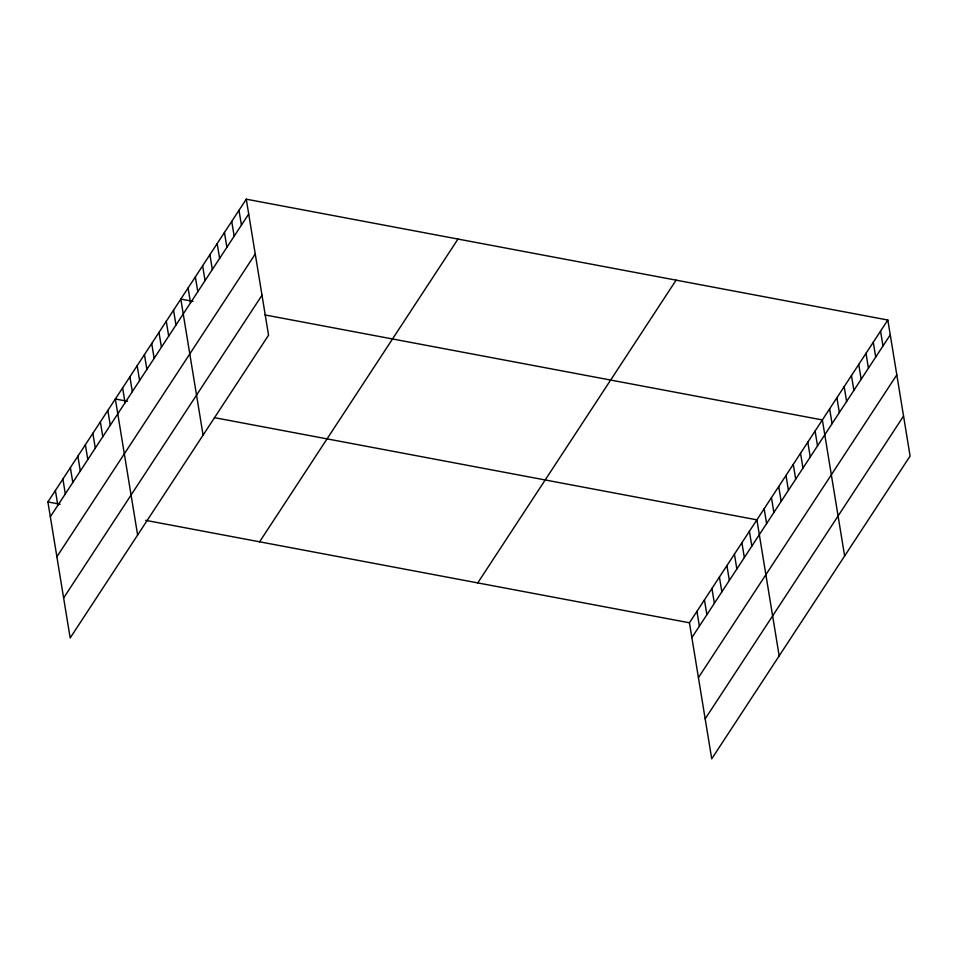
<?xml version="1.0" encoding="UTF-8"?>
<svg xmlns="http://www.w3.org/2000/svg" width="958" height="958" viewBox="0 0 958 958"><rect width="100%" height="100%" fill="white"/><g stroke="black" fill="none" stroke-linecap="round" stroke-linejoin="round"><path stroke-width="1.44" d="M246.278 199.18L268.551 335.216L70.174 637.968L47.9 501.932L246.278 199.18L887.827 320.032L910.1 456.068L711.722 758.82L689.449 622.784L887.827 320.032M50.331 516.781L248.709 214.017M56.881 556.766L255.247 254.014M63.623 597.972L262.001 295.22M259.606 541.809L457.984 239.057M477.743 582.907L676.109 280.143M691.88 637.621L890.257 334.869M698.43 677.617L896.808 374.865M705.184 718.823L903.55 416.071M193.025 301.387L180.811 299.088L203.084 435.124M264.947 314.931L822.359 419.939L844.633 555.975M127.558 401.294L115.343 398.995L137.629 535.031M214.412 417.652L756.892 519.847L779.177 655.883M47.9 501.932L60.115 504.231M145.616 520.338L689.449 622.784M880.546 331.133L882.977 345.97M873.277 342.234L875.708 357.071M865.996 353.334L868.427 368.171M858.727 364.435L861.158 379.272M851.458 375.536L853.889 390.373M844.178 386.637L846.609 401.474M836.909 397.738L839.34 412.575M829.628 408.838L832.059 423.675M815.09 431.04L817.521 445.877M807.81 442.141L810.24 456.978M800.541 453.242L802.972 468.079M793.26 464.343L795.691 479.18M785.991 475.443L788.422 490.28M778.722 486.544L781.153 501.381M771.441 497.645L773.872 512.494M764.173 508.746L766.604 523.595M749.407 531.283L751.838 546.132M741.911 542.719L744.342 557.568M734.415 554.155L736.846 569.004M726.918 565.591L729.349 580.44M719.422 577.027L721.853 591.876M711.938 588.475L714.369 603.312M704.441 599.912L706.872 614.749M696.945 611.348L699.376 626.185M238.997 210.281L241.428 225.118M231.728 221.382L234.159 236.219M224.447 232.483L226.878 247.32M217.179 243.583L219.61 258.421M209.91 254.684L212.341 269.521M202.629 265.785L205.06 280.622M195.36 276.886L197.791 291.723M188.079 287.987L190.51 302.824M173.542 310.188L175.973 325.025M166.261 321.289L168.692 336.126M158.992 332.39L161.423 347.227M151.711 343.491L154.142 358.328M144.442 354.592L146.873 369.441M137.174 365.693L139.593 380.542M129.893 376.793L132.324 391.642M122.624 387.894L125.055 402.743M107.847 410.431L110.278 425.28M100.362 421.867L102.793 436.716M92.866 433.303L95.297 448.152M85.37 444.74L87.801 459.589M77.873 456.188L80.304 471.025M70.377 467.624L72.808 482.461M62.893 479.06L65.324 493.897M55.396 490.496L57.827 505.333"/></g></svg>
